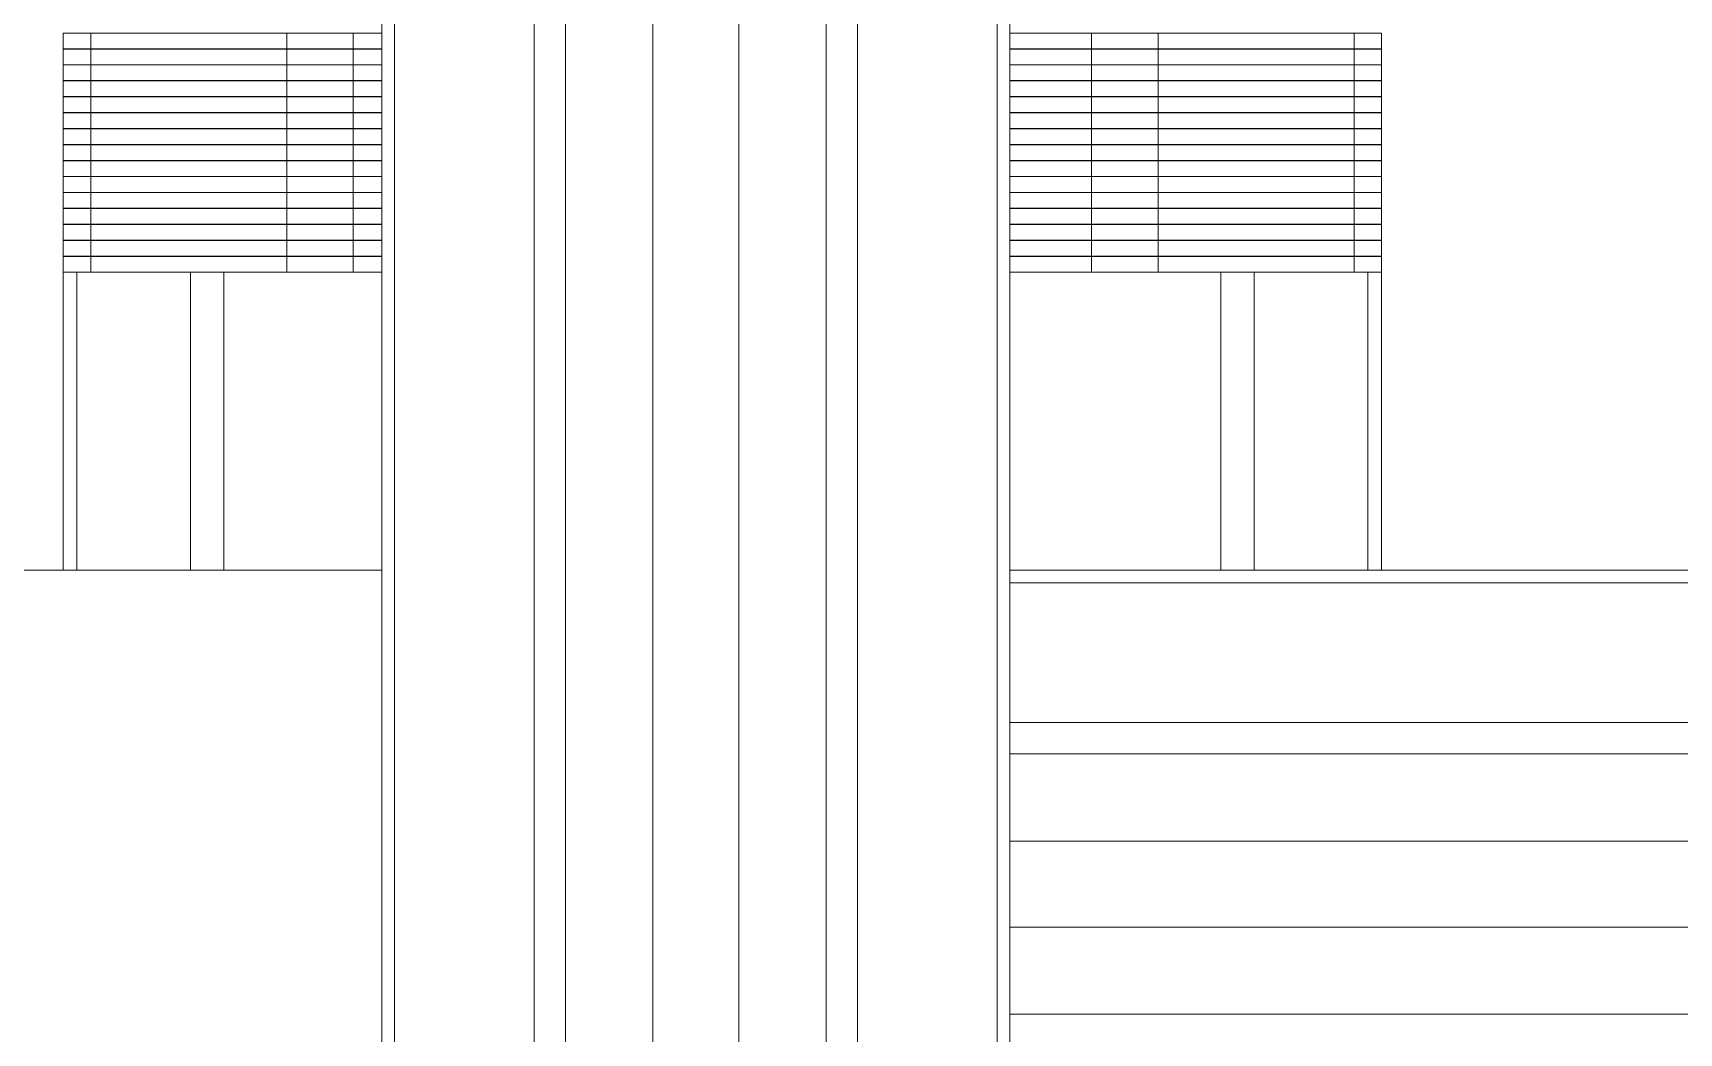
# Model space of a CAD drawing. Header units: millimetres. Extents: x -489 to 1607, y 116 to 1738.
# Drawn here: x -282 to -229.6, y 1299.9 to 1331.7 of the extents above; entities that cross this region are included whole.
import ezdxf

# ---------------------------------------------------------------- set-up
doc = ezdxf.new("R2010")
doc.units = ezdxf.units.MM

msp = doc.modelspace()

# ---------------------------------------------------------------- linework, layer by layer
at = {"color": 7, "linetype": 'Continuous', "lineweight": 15}
for p, q in [((-270.883, 1314.624), (-270.883, 1344.624)), ((-270.483, 1344.624), (-270.483, 894.624)), ((-266.033, 894.624), (-266.033, 1344.624)), ((-265.033, 894.624), (-265.033, 1344.624)), ((-262.253, 1344.624), (-262.253, 894.624)), ((-259.512, 894.624), (-259.512, 1344.624)), ((-256.733, 894.624), (-256.733, 1344.624)), ((-255.733, 1344.624), (-255.733, 894.624)), ((-251.283, 894.624), (-251.283, 1344.624)), ((-250.883, 1344.624), (-250.883, 894.624)), ((-281.039, 1331.743), (-281.039, 1331.243)), ((-280.16, 1331.743), (-281.039, 1331.743)), ((-280.16, 1331.743), (-280.16, 1331.243)), ((-273.918, 1331.743), (-280.16, 1331.743)), ((-273.918, 1331.743), (-273.918, 1331.243)), ((-273.918, 1331.743), (-271.796, 1331.743)), ((-271.796, 1331.243), (-271.796, 1331.743)), ((-270.883, 1331.743), (-271.796, 1331.743)), ((-248.281, 1331.743), (-250.883, 1331.743)), ((-248.281, 1331.743), (-248.281, 1331.243)), ((-246.16, 1331.743), (-248.281, 1331.743)), ((-246.16, 1331.743), (-246.16, 1331.243)), ((-239.918, 1331.743), (-246.16, 1331.743)), ((-239.918, 1331.743), (-239.918, 1331.243)), ((-239.039, 1331.743), (-239.918, 1331.743)), ((-239.039, 1331.743), (-239.039, 1331.243)), ((-281.039, 1331.243), (-280.16, 1331.243)), ((-281.039, 1331.234), (-281.039, 1330.734)), ((-280.16, 1331.234), (-281.039, 1331.234)), ((-280.16, 1331.243), (-273.918, 1331.243)), ((-280.16, 1331.234), (-280.16, 1330.734)), ((-273.918, 1331.234), (-280.16, 1331.234)), ((-273.918, 1331.243), (-271.796, 1331.243)), ((-273.918, 1331.234), (-273.918, 1330.734)), ((-273.918, 1331.234), (-271.796, 1331.234)), ((-271.796, 1331.243), (-270.883, 1331.243)), ((-271.796, 1330.734), (-271.796, 1331.234)), ((-270.883, 1331.234), (-271.796, 1331.234)), ((-250.883, 1331.243), (-248.281, 1331.243)), ((-248.281, 1331.234), (-250.883, 1331.234)), ((-248.281, 1331.243), (-246.16, 1331.243)), ((-248.281, 1331.234), (-248.281, 1330.734)), ((-246.16, 1331.234), (-248.281, 1331.234)), ((-246.16, 1331.243), (-239.918, 1331.243)), ((-246.16, 1331.234), (-246.16, 1330.734)), ((-239.918, 1331.234), (-246.16, 1331.234)), ((-239.918, 1331.243), (-239.039, 1331.243)), ((-239.918, 1331.234), (-239.918, 1330.734)), ((-239.039, 1331.234), (-239.918, 1331.234)), ((-239.039, 1331.234), (-239.039, 1330.734)), ((-281.039, 1330.734), (-280.16, 1330.734)), ((-281.039, 1330.726), (-281.039, 1330.226)), ((-280.16, 1330.726), (-281.039, 1330.726)), ((-280.16, 1330.734), (-273.918, 1330.734)), ((-280.16, 1330.726), (-280.16, 1330.226)), ((-273.918, 1330.726), (-280.16, 1330.726)), ((-273.918, 1330.734), (-271.796, 1330.734)), ((-273.918, 1330.726), (-273.918, 1330.226)), ((-273.918, 1330.726), (-271.796, 1330.726)), ((-271.796, 1330.734), (-270.883, 1330.734)), ((-271.796, 1330.226), (-271.796, 1330.726)), ((-270.883, 1330.726), (-271.796, 1330.726)), ((-250.883, 1330.734), (-248.281, 1330.734)), ((-248.281, 1330.726), (-250.883, 1330.726)), ((-248.281, 1330.734), (-246.16, 1330.734)), ((-248.281, 1330.726), (-248.281, 1330.226)), ((-246.16, 1330.726), (-248.281, 1330.726)), ((-246.16, 1330.734), (-239.918, 1330.734)), ((-246.16, 1330.726), (-246.16, 1330.226)), ((-239.918, 1330.726), (-246.16, 1330.726)), ((-239.918, 1330.734), (-239.039, 1330.734)), ((-239.918, 1330.726), (-239.918, 1330.226)), ((-239.039, 1330.726), (-239.918, 1330.726)), ((-239.039, 1330.726), (-239.039, 1330.226)), ((-281.039, 1330.226), (-280.16, 1330.226)), ((-281.039, 1330.217), (-281.039, 1329.717)), ((-280.16, 1330.217), (-281.039, 1330.217)), ((-280.16, 1330.226), (-273.918, 1330.226)), ((-280.16, 1330.217), (-280.16, 1329.717)), ((-273.918, 1330.217), (-280.16, 1330.217)), ((-273.918, 1330.226), (-271.796, 1330.226)), ((-273.918, 1330.217), (-273.918, 1329.717)), ((-273.918, 1330.217), (-271.796, 1330.217)), ((-271.796, 1330.226), (-270.883, 1330.226)), ((-271.796, 1329.717), (-271.796, 1330.217)), ((-270.883, 1330.217), (-271.796, 1330.217)), ((-250.883, 1330.226), (-248.281, 1330.226)), ((-248.281, 1330.217), (-250.883, 1330.217)), ((-248.281, 1330.226), (-246.16, 1330.226)), ((-248.281, 1330.217), (-248.281, 1329.717)), ((-246.16, 1330.217), (-248.281, 1330.217)), ((-246.16, 1330.226), (-239.918, 1330.226)), ((-246.16, 1330.217), (-246.16, 1329.717)), ((-239.918, 1330.217), (-246.16, 1330.217)), ((-239.918, 1330.226), (-239.039, 1330.226)), ((-239.918, 1330.217), (-239.918, 1329.717)), ((-239.039, 1330.217), (-239.918, 1330.217)), ((-239.039, 1330.217), (-239.039, 1329.717)), ((-281.039, 1329.717), (-280.16, 1329.717)), ((-281.039, 1329.709), (-281.039, 1329.209)), ((-280.16, 1329.709), (-281.039, 1329.709)), ((-280.16, 1329.717), (-273.918, 1329.717)), ((-280.16, 1329.709), (-280.16, 1329.209)), ((-273.918, 1329.709), (-280.16, 1329.709)), ((-273.918, 1329.717), (-271.796, 1329.717)), ((-273.918, 1329.709), (-273.918, 1329.209)), ((-273.918, 1329.709), (-271.796, 1329.709)), ((-271.796, 1329.717), (-270.883, 1329.717)), ((-271.796, 1329.209), (-271.796, 1329.709)), ((-270.883, 1329.709), (-271.796, 1329.709)), ((-250.883, 1329.717), (-248.281, 1329.717)), ((-248.281, 1329.709), (-250.883, 1329.709)), ((-248.281, 1329.717), (-246.16, 1329.717)), ((-248.281, 1329.709), (-248.281, 1329.209)), ((-246.16, 1329.709), (-248.281, 1329.709)), ((-246.16, 1329.717), (-239.918, 1329.717)), ((-246.16, 1329.709), (-246.16, 1329.209)), ((-239.918, 1329.709), (-246.16, 1329.709)), ((-239.918, 1329.717), (-239.039, 1329.717)), ((-239.918, 1329.709), (-239.918, 1329.209)), ((-239.039, 1329.709), (-239.918, 1329.709)), ((-239.039, 1329.709), (-239.039, 1329.209)), ((-281.039, 1329.209), (-280.16, 1329.209)), ((-281.039, 1329.2), (-281.039, 1328.7)), ((-280.16, 1329.2), (-281.039, 1329.2)), ((-280.16, 1329.209), (-273.918, 1329.209)), ((-280.16, 1329.2), (-280.16, 1328.7)), ((-273.918, 1329.2), (-280.16, 1329.2)), ((-273.918, 1329.209), (-271.796, 1329.209)), ((-273.918, 1329.2), (-273.918, 1328.7)), ((-273.918, 1329.2), (-271.796, 1329.2)), ((-271.796, 1329.209), (-270.883, 1329.209)), ((-271.796, 1328.7), (-271.796, 1329.2)), ((-270.883, 1329.2), (-271.796, 1329.2)), ((-250.883, 1329.209), (-248.281, 1329.209)), ((-248.281, 1329.2), (-250.883, 1329.2)), ((-248.281, 1329.209), (-246.16, 1329.209)), ((-248.281, 1329.2), (-248.281, 1328.7)), ((-246.16, 1329.2), (-248.281, 1329.2)), ((-246.16, 1329.209), (-239.918, 1329.209)), ((-246.16, 1329.2), (-246.16, 1328.7)), ((-239.918, 1329.2), (-246.16, 1329.2)), ((-239.918, 1329.209), (-239.039, 1329.209)), ((-239.918, 1329.2), (-239.918, 1328.7)), ((-239.039, 1329.2), (-239.918, 1329.2)), ((-239.039, 1329.2), (-239.039, 1328.7)), ((-281.039, 1328.7), (-280.16, 1328.7)), ((-281.039, 1328.692), (-281.039, 1328.192)), ((-280.16, 1328.692), (-281.039, 1328.692)), ((-280.16, 1328.7), (-273.918, 1328.7)), ((-280.16, 1328.692), (-280.16, 1328.192)), ((-273.918, 1328.692), (-280.16, 1328.692)), ((-273.918, 1328.7), (-271.796, 1328.7)), ((-273.918, 1328.692), (-273.918, 1328.192)), ((-273.918, 1328.692), (-271.796, 1328.692)), ((-271.796, 1328.7), (-270.883, 1328.7)), ((-271.796, 1328.192), (-271.796, 1328.692)), ((-270.883, 1328.692), (-271.796, 1328.692)), ((-250.883, 1328.7), (-248.281, 1328.7)), ((-248.281, 1328.692), (-250.883, 1328.692)), ((-248.281, 1328.7), (-246.16, 1328.7)), ((-248.281, 1328.692), (-248.281, 1328.192)), ((-246.16, 1328.692), (-248.281, 1328.692)), ((-246.16, 1328.7), (-239.918, 1328.7)), ((-246.16, 1328.692), (-246.16, 1328.192)), ((-239.918, 1328.692), (-246.16, 1328.692)), ((-239.918, 1328.7), (-239.039, 1328.7)), ((-239.918, 1328.692), (-239.918, 1328.192)), ((-239.039, 1328.692), (-239.918, 1328.692)), ((-239.039, 1328.692), (-239.039, 1328.192)), ((-281.039, 1328.192), (-280.16, 1328.192)), ((-281.039, 1328.183), (-281.039, 1327.683)), ((-280.16, 1328.183), (-281.039, 1328.183)), ((-280.16, 1328.192), (-273.918, 1328.192)), ((-280.16, 1328.183), (-280.16, 1327.683)), ((-273.918, 1328.183), (-280.16, 1328.183)), ((-273.918, 1328.192), (-271.796, 1328.192)), ((-273.918, 1328.183), (-273.918, 1327.683)), ((-273.918, 1328.183), (-271.796, 1328.183)), ((-271.796, 1328.192), (-270.883, 1328.192)), ((-271.796, 1327.683), (-271.796, 1328.183)), ((-270.883, 1328.183), (-271.796, 1328.183)), ((-250.883, 1328.192), (-248.281, 1328.192)), ((-248.281, 1328.183), (-250.883, 1328.183)), ((-248.281, 1328.192), (-246.16, 1328.192)), ((-248.281, 1328.183), (-248.281, 1327.683)), ((-246.16, 1328.183), (-248.281, 1328.183)), ((-246.16, 1328.192), (-239.918, 1328.192)), ((-246.16, 1328.183), (-246.16, 1327.683)), ((-239.918, 1328.183), (-246.16, 1328.183)), ((-239.918, 1328.192), (-239.039, 1328.192)), ((-239.918, 1328.183), (-239.918, 1327.683)), ((-239.039, 1328.183), (-239.918, 1328.183)), ((-239.039, 1328.183), (-239.039, 1327.683)), ((-281.039, 1327.683), (-280.16, 1327.683)), ((-281.039, 1327.675), (-281.039, 1327.175)), ((-280.16, 1327.675), (-281.039, 1327.675)), ((-280.16, 1327.683), (-273.918, 1327.683)), ((-280.16, 1327.675), (-280.16, 1327.175)), ((-273.918, 1327.675), (-280.16, 1327.675)), ((-273.918, 1327.683), (-271.796, 1327.683)), ((-273.918, 1327.675), (-273.918, 1327.175)), ((-273.918, 1327.675), (-271.796, 1327.675)), ((-271.796, 1327.683), (-270.883, 1327.683)), ((-271.796, 1327.175), (-271.796, 1327.675)), ((-270.883, 1327.675), (-271.796, 1327.675)), ((-250.883, 1327.683), (-248.281, 1327.683)), ((-248.281, 1327.675), (-250.883, 1327.675)), ((-248.281, 1327.683), (-246.16, 1327.683)), ((-248.281, 1327.675), (-248.281, 1327.175)), ((-246.16, 1327.675), (-248.281, 1327.675)), ((-246.16, 1327.683), (-239.918, 1327.683)), ((-246.16, 1327.675), (-246.16, 1327.175)), ((-239.918, 1327.675), (-246.16, 1327.675)), ((-239.918, 1327.683), (-239.039, 1327.683)), ((-239.918, 1327.675), (-239.918, 1327.175)), ((-239.039, 1327.675), (-239.918, 1327.675)), ((-239.039, 1327.675), (-239.039, 1327.175)), ((-281.039, 1327.175), (-280.16, 1327.175)), ((-281.039, 1327.166), (-281.039, 1326.666)), ((-280.16, 1327.166), (-281.039, 1327.166)), ((-280.16, 1327.175), (-273.918, 1327.175)), ((-280.16, 1327.166), (-280.16, 1326.666)), ((-273.918, 1327.166), (-280.16, 1327.166)), ((-273.918, 1327.175), (-271.796, 1327.175)), ((-273.918, 1327.166), (-273.918, 1326.666)), ((-273.918, 1327.166), (-271.796, 1327.166)), ((-271.796, 1327.175), (-270.883, 1327.175)), ((-271.796, 1326.666), (-271.796, 1327.166)), ((-270.883, 1327.166), (-271.796, 1327.166)), ((-250.883, 1327.175), (-248.281, 1327.175)), ((-248.281, 1327.166), (-250.883, 1327.166)), ((-248.281, 1327.175), (-246.16, 1327.175)), ((-248.281, 1327.166), (-248.281, 1326.666)), ((-246.16, 1327.166), (-248.281, 1327.166)), ((-246.16, 1327.175), (-239.918, 1327.175)), ((-246.16, 1327.166), (-246.16, 1326.666)), ((-239.918, 1327.166), (-246.16, 1327.166)), ((-239.918, 1327.175), (-239.039, 1327.175)), ((-239.918, 1327.166), (-239.918, 1326.666)), ((-239.039, 1327.166), (-239.918, 1327.166)), ((-239.039, 1327.166), (-239.039, 1326.666)), ((-281.039, 1326.666), (-280.16, 1326.666)), ((-281.039, 1326.658), (-281.039, 1326.158)), ((-280.16, 1326.658), (-281.039, 1326.658)), ((-280.16, 1326.666), (-273.918, 1326.666)), ((-280.16, 1326.658), (-280.16, 1326.158)), ((-273.918, 1326.658), (-280.16, 1326.658)), ((-273.918, 1326.666), (-271.796, 1326.666)), ((-273.918, 1326.658), (-273.918, 1326.158)), ((-273.918, 1326.658), (-271.796, 1326.658)), ((-271.796, 1326.666), (-270.883, 1326.666)), ((-271.796, 1326.158), (-271.796, 1326.658)), ((-270.883, 1326.658), (-271.796, 1326.658)), ((-250.883, 1326.666), (-248.281, 1326.666)), ((-248.281, 1326.658), (-250.883, 1326.658)), ((-248.281, 1326.666), (-246.16, 1326.666)), ((-248.281, 1326.658), (-248.281, 1326.158)), ((-246.16, 1326.658), (-248.281, 1326.658)), ((-246.16, 1326.666), (-239.918, 1326.666)), ((-246.16, 1326.658), (-246.16, 1326.158)), ((-239.918, 1326.658), (-246.16, 1326.658)), ((-239.918, 1326.666), (-239.039, 1326.666)), ((-239.918, 1326.658), (-239.918, 1326.158)), ((-239.039, 1326.658), (-239.918, 1326.658)), ((-239.039, 1326.658), (-239.039, 1326.158)), ((-281.039, 1326.158), (-280.16, 1326.158)), ((-281.039, 1326.149), (-281.039, 1325.649)), ((-280.16, 1326.149), (-281.039, 1326.149)), ((-281.039, 1325.649), (-280.16, 1325.649)), ((-281.039, 1325.641), (-281.039, 1325.141)), ((-280.16, 1325.641), (-281.039, 1325.641)), ((-280.16, 1326.158), (-273.918, 1326.158)), ((-280.16, 1326.149), (-280.16, 1325.649)), ((-273.918, 1326.149), (-280.16, 1326.149)), ((-280.16, 1325.649), (-273.918, 1325.649)), ((-280.16, 1325.641), (-280.16, 1325.141)), ((-273.918, 1325.641), (-280.16, 1325.641)), ((-273.918, 1326.158), (-271.796, 1326.158)), ((-273.918, 1326.149), (-273.918, 1325.649)), ((-273.918, 1326.149), (-271.796, 1326.149)), ((-273.918, 1325.649), (-271.796, 1325.649)), ((-273.918, 1325.641), (-273.918, 1325.141)), ((-273.918, 1325.641), (-271.796, 1325.641)), ((-271.796, 1326.158), (-270.883, 1326.158)), ((-271.796, 1325.649), (-271.796, 1326.149)), ((-270.883, 1326.149), (-271.796, 1326.149)), ((-271.796, 1325.649), (-270.883, 1325.649)), ((-271.796, 1325.141), (-271.796, 1325.641)), ((-270.883, 1325.641), (-271.796, 1325.641)), ((-250.883, 1326.158), (-248.281, 1326.158)), ((-248.281, 1326.149), (-250.883, 1326.149)), ((-250.883, 1325.649), (-248.281, 1325.649)), ((-248.281, 1325.641), (-250.883, 1325.641)), ((-248.281, 1326.158), (-246.16, 1326.158)), ((-248.281, 1326.149), (-248.281, 1325.649)), ((-246.16, 1326.149), (-248.281, 1326.149)), ((-248.281, 1325.649), (-246.16, 1325.649)), ((-248.281, 1325.641), (-248.281, 1325.141)), ((-246.16, 1325.641), (-248.281, 1325.641)), ((-246.16, 1326.158), (-239.918, 1326.158)), ((-246.16, 1326.149), (-246.16, 1325.649)), ((-239.918, 1326.149), (-246.16, 1326.149)), ((-246.16, 1325.649), (-239.918, 1325.649)), ((-246.16, 1325.641), (-246.16, 1325.141)), ((-239.918, 1325.641), (-246.16, 1325.641)), ((-239.918, 1326.158), (-239.039, 1326.158)), ((-239.918, 1326.149), (-239.918, 1325.649)), ((-239.039, 1326.149), (-239.918, 1326.149)), ((-239.918, 1325.649), (-239.039, 1325.649)), ((-239.918, 1325.641), (-239.918, 1325.141)), ((-239.039, 1325.641), (-239.918, 1325.641)), ((-239.039, 1326.149), (-239.039, 1325.649)), ((-239.039, 1325.641), (-239.039, 1325.141)), ((-281.039, 1325.141), (-280.16, 1325.141)), ((-281.039, 1325.132), (-281.039, 1324.632)), ((-280.16, 1325.132), (-281.039, 1325.132)), ((-280.16, 1325.141), (-273.918, 1325.141)), ((-280.16, 1325.132), (-280.16, 1324.632)), ((-273.918, 1325.132), (-280.16, 1325.132)), ((-273.918, 1325.141), (-271.796, 1325.141)), ((-273.918, 1325.132), (-273.918, 1324.632)), ((-273.918, 1325.132), (-271.796, 1325.132)), ((-271.796, 1325.141), (-270.883, 1325.141)), ((-271.796, 1324.632), (-271.796, 1325.132)), ((-270.883, 1325.132), (-271.796, 1325.132)), ((-250.883, 1325.141), (-248.281, 1325.141)), ((-248.281, 1325.132), (-250.883, 1325.132)), ((-248.281, 1325.141), (-246.16, 1325.141)), ((-248.281, 1325.132), (-248.281, 1324.632)), ((-246.16, 1325.132), (-248.281, 1325.132)), ((-246.16, 1325.141), (-239.918, 1325.141)), ((-246.16, 1325.132), (-246.16, 1324.632)), ((-239.918, 1325.132), (-246.16, 1325.132)), ((-239.918, 1325.141), (-239.039, 1325.141)), ((-239.918, 1325.132), (-239.918, 1324.632)), ((-239.039, 1325.132), (-239.918, 1325.132)), ((-239.039, 1325.132), (-239.039, 1324.632)), ((-281.039, 1324.632), (-280.16, 1324.632)), ((-281.039, 1324.624), (-281.039, 1324.124)), ((-280.16, 1324.624), (-281.039, 1324.624)), ((-280.16, 1324.632), (-273.918, 1324.632)), ((-280.16, 1324.624), (-280.16, 1324.124)), ((-273.918, 1324.624), (-280.16, 1324.624)), ((-273.918, 1324.632), (-271.796, 1324.632)), ((-273.918, 1324.624), (-273.918, 1324.124)), ((-273.918, 1324.624), (-271.796, 1324.624)), ((-271.796, 1324.632), (-270.883, 1324.632)), ((-271.796, 1324.124), (-271.796, 1324.624)), ((-270.883, 1324.624), (-271.796, 1324.624)), ((-250.883, 1324.632), (-248.281, 1324.632)), ((-248.281, 1324.624), (-250.883, 1324.624)), ((-248.281, 1324.632), (-246.16, 1324.632)), ((-248.281, 1324.624), (-248.281, 1324.124)), ((-246.16, 1324.624), (-248.281, 1324.624)), ((-246.16, 1324.632), (-239.918, 1324.632)), ((-246.16, 1324.624), (-246.16, 1324.124)), ((-239.918, 1324.624), (-246.16, 1324.624)), ((-239.918, 1324.632), (-239.039, 1324.632)), ((-239.918, 1324.624), (-239.918, 1324.124)), ((-239.039, 1324.624), (-239.918, 1324.624)), ((-239.039, 1324.624), (-239.039, 1324.124)), ((-281.039, 1314.624), (-281.039, 1324.124)), ((-280.599, 1324.124), (-281.039, 1324.124)), ((-280.599, 1324.124), (-276.978, 1324.124)), ((-275.918, 1324.124), (-276.978, 1324.124)), ((-275.918, 1324.124), (-270.883, 1324.124)), ((-271.796, 1324.124), (-270.883, 1324.124)), ((-250.883, 1324.124), (-244.16, 1324.124)), ((-250.883, 1324.124), (-248.281, 1324.124)), ((-244.16, 1314.624), (-244.16, 1324.124)), ((-243.099, 1324.124), (-244.16, 1324.124)), ((-243.099, 1324.124), (-243.099, 1314.624)), ((-243.099, 1324.124), (-239.478, 1324.124)), ((-239.478, 1314.624), (-239.478, 1324.124)), ((-239.039, 1324.124), (-239.478, 1324.124)), ((-239.039, 1324.124), (-239.039, 1314.624)), ((-270.883, 1314.624), (-485.883, 1314.624)), ((-270.883, 1314.624), (-270.883, 894.624)), ((-250.883, 1314.624), (-244.16, 1314.624)), ((-244.16, 1314.624), (-243.099, 1314.624)), ((-243.099, 1314.624), (-239.478, 1314.624)), ((-239.478, 1314.624), (-239.039, 1314.624)), ((-55.883, 1314.624), (-239.039, 1314.624)), ((-239.039, 1314.624), (-55.883, 1314.624)), ((-55.883, 1308.774), (-250.883, 1308.774)), ((-55.883, 1300.474), (-250.883, 1300.474))]:
    msp.add_line(p, q, dxfattribs=at)
at = {"color": 8, "linetype": 'Continuous', "lineweight": 15}
for p, q in [((-280.599, 1324.124), (-280.599, 1314.624)), ((-276.978, 1314.624), (-276.978, 1324.124)), ((-275.918, 1324.124), (-275.918, 1314.624)), ((-55.883, 1314.224), (-250.883, 1314.224)), ((-250.883, 1309.774), (-55.883, 1309.774)), ((-55.883, 1305.994), (-250.883, 1305.994)), ((-250.883, 1303.254), (-55.883, 1303.254))]:
    msp.add_line(p, q, dxfattribs=at)
at = {"color": 7, "linetype": 'Continuous', "lineweight": 15}
msp.add_open_spline([(-242.894, 1314.624), (-242.893, 1314.624), (-242.794, 1314.624), (-242.75, 1314.624), (-242.706, 1314.624)], degree=3, knots=[0, 0, 0, 0, 0.010723, 1, 1, 1, 1], dxfattribs=at)

doc.saveas('drawing.dxf')
